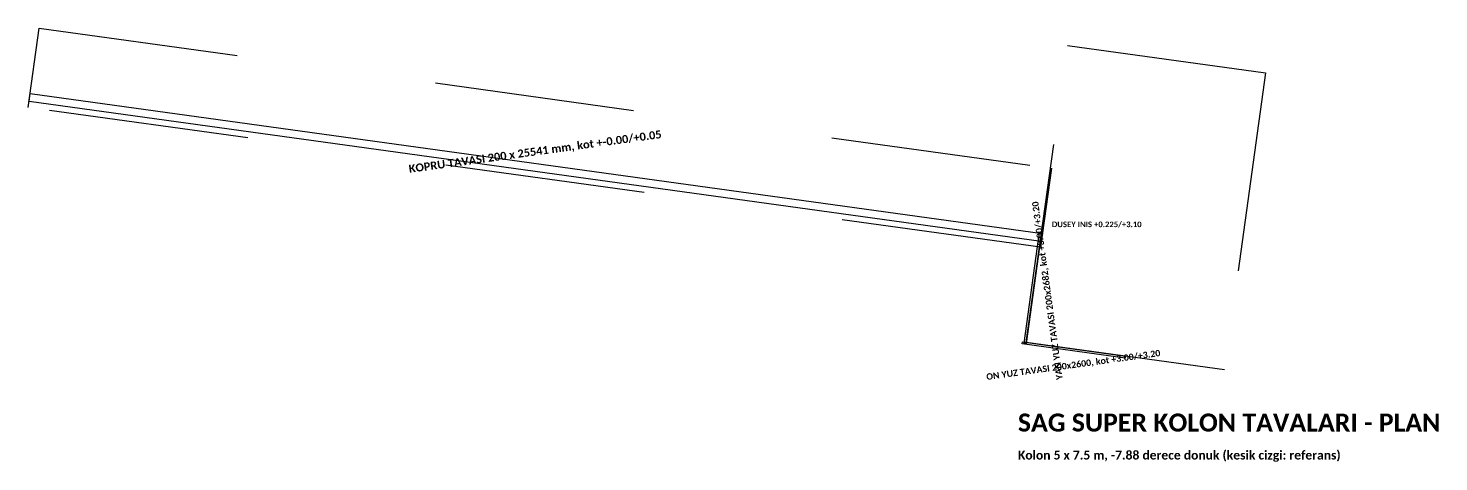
# Model space of a CAD drawing. Header units: metres. Extents: x -46 to 74, y -9 to 10.
# Drawn here: x 38.86 to 74.12, y -8.86 to 1.99 of the extents above; entities that cross this region are included whole.
import ezdxf
from ezdxf.enums import TextEntityAlignment as Align

# ---------------------------------------------------------------- set-up
doc = ezdxf.new("R2010")
doc.units = ezdxf.units.M
doc.linetypes.add('DASHED', pattern=[10, 5, -5])
for name, color, linetype in [('METIN_BILGI', 7, 'CONTINUOUS'), ('REFERANS', 8, 'DASHED'), ('SUPER_KOLON_TAVASI', 6, 'CONTINUOUS')]:
    doc.layers.add(name, color=color, linetype=linetype)
doc.styles.get("Standard").update_dxf_attribs({"font": 'calibrib.ttf'})

msp = doc.modelspace()

# ---------------------------------------------------------------- linework, layer by layer
at = {"layer": 'REFERANS'}
for p, q in [((38.863, 0.009), (39.137, 1.991)), ((39.137, 1.991), (64.437, -1.509)), ((63.81, -5.872), (64.837, 1.557)), ((64.837, 1.557), (69.79, 0.872)), ((69.79, 0.872), (68.763, -6.557)), ((64.163, -3.491), (38.863, 0.009)), ((64.437, -1.509), (64.163, -3.491)), ((68.763, -6.557), (63.81, -5.872))]:
    msp.add_line(p, q, dxfattribs=at)
at = {"layer": 'SUPER_KOLON_TAVASI'}
for p, q in [((38.884, 0.158), (38.911, 0.356)), ((38.911, 0.356), (64.211, -3.144)), ((64.184, -3.342), (38.884, 0.158)), ((64.111, -3.332), (64.138, -3.134)), ((64.138, -3.134), (64.188, -3.141)), ((64.188, -3.141), (64.16, -3.339)), ((64.211, -3.144), (64.184, -3.342)), ((63.757, -5.89), (64.124, -3.233)), ((64.174, -3.24), (63.806, -5.897)), ((64.16, -3.339), (64.111, -3.332)), ((64.124, -3.233), (64.174, -3.24)), ((63.704, -5.908), (63.711, -5.858)), ((66.279, -6.264), (63.704, -5.908)), ((63.711, -5.858), (66.286, -6.215)), ((63.806, -5.897), (63.757, -5.89)), ((66.286, -6.215), (66.279, -6.264))]:
    msp.add_line(p, q, dxfattribs=at)

# ---------------------------------------------------------------- texts
at = {"layer": 'METIN_BILGI'}
for s, height, rotation, p in [('KOPRU TAVASI 200 x 25541 mm, kot +-0.00/+0.05', 0.2, 7.8763, (51.547, -1.193)), ('YAN YUZ TAVASI 200x2682, kot +3.00/+3.20', 0.16, 97.8763, (64.415, -4.565)), ('ON YUZ TAVASI 200x2600, kot +3.00/+3.20', 0.16, 7.8763, (64.995, -6.511))]:
    msp.add_text(s, height=height, rotation=rotation, dxfattribs=at).set_placement(p, align=Align.CENTER)
for s, height, p in [('DUSEY INIS +0.225/+3.10', 0.14, (64.449, -2.987)), ('SAG SUPER KOLON TAVALARI - PLAN', 0.45, (63.6, -8.1)), ('Kolon 5 x 7.5 m, -7.88 derece donuk (kesik cizgi: referans)', 0.22, (63.6, -8.8))]:
    msp.add_text(s, height=height, dxfattribs=at).set_placement(p)

doc.saveas('drawing.dxf')
